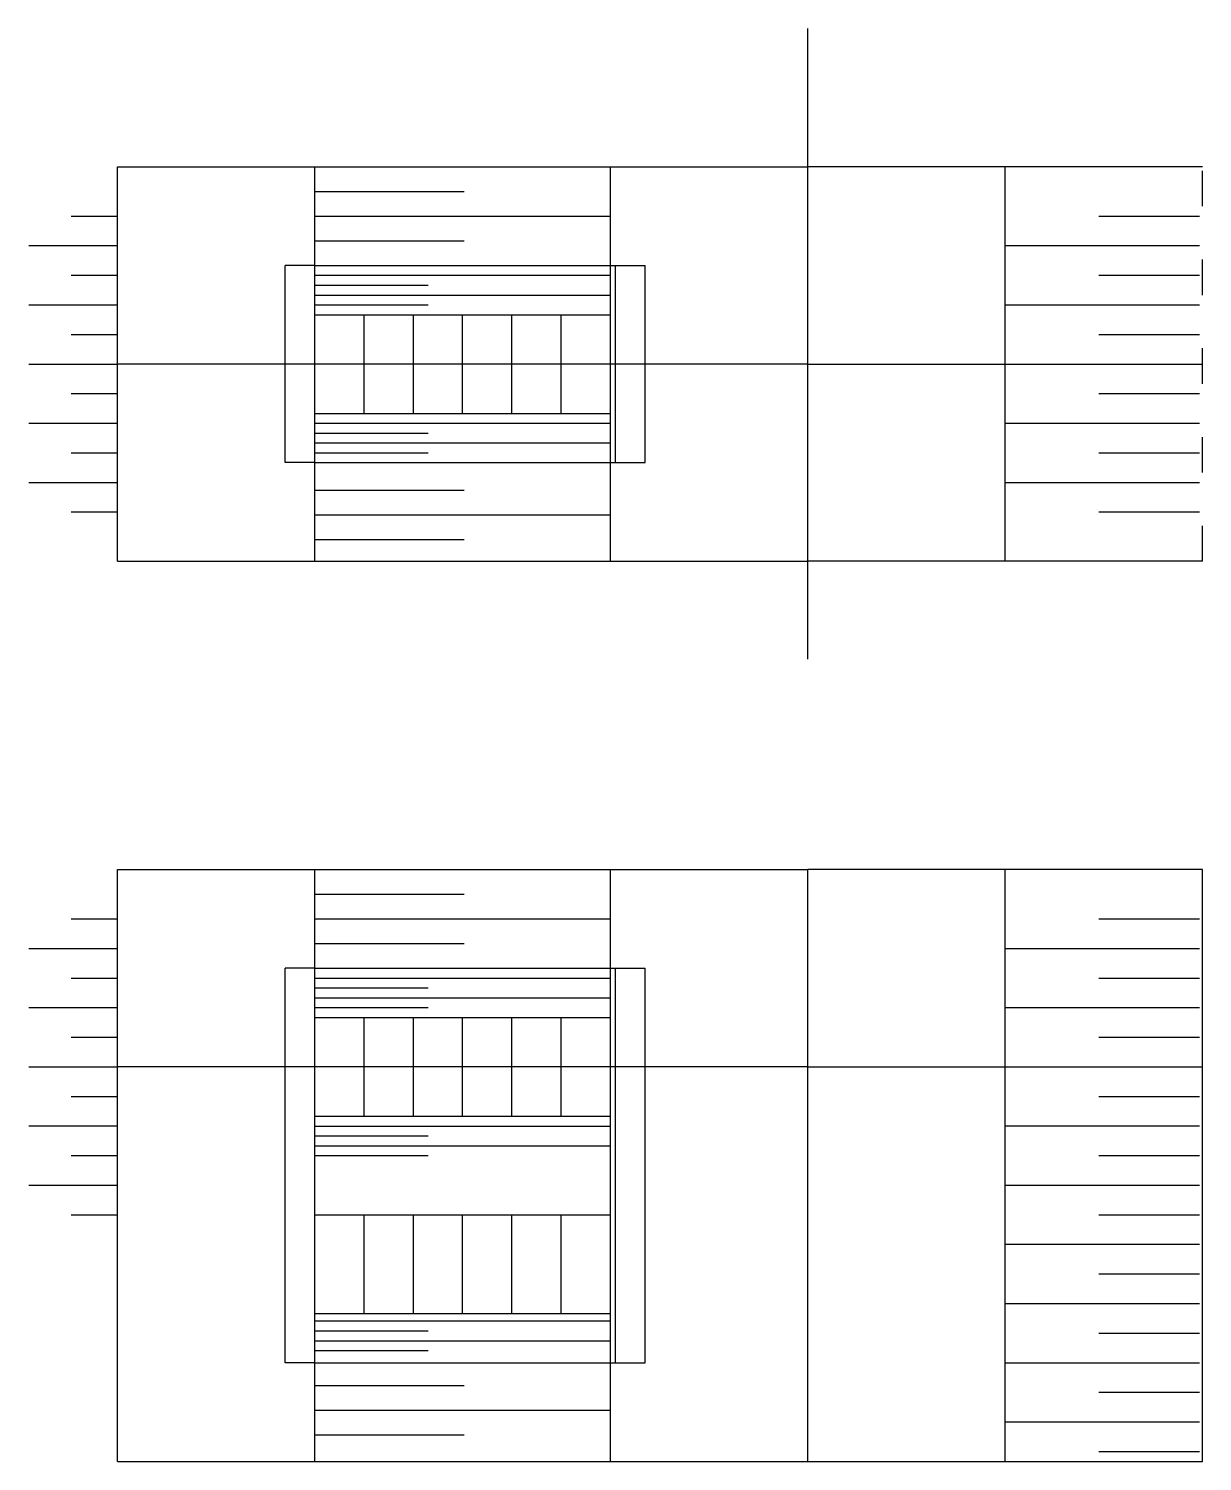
# Model space of a CAD drawing. Header units: metres. Extents: x 141.6 to 153.5, y 414.9 to 429.4.
import ezdxf

# ---------------------------------------------------------------- set-up
doc = ezdxf.new("R2010")
doc.units = ezdxf.units.M
doc.linetypes.add('ACAD_ISO03W100', pattern=[30, 12, -18])
doc.linetypes.add('ACAD_ISO05W100', pattern=[33, 24, -3, 0, -3, 0, -3])

msp = doc.modelspace()

# ---------------------------------------------------------------- linework, layer by layer
at = {"color": 4}
for points in [[(149.482, 423.029), (149.482, 429.423)], [(142.482, 424.022), (142.482, 428.022)], [(144.982, 425.522), (144.982, 426.522)], [(145.482, 425.522), (145.482, 426.522)], [(145.982, 425.522), (145.982, 426.522)], [(146.482, 425.522), (146.482, 426.522)], [(146.982, 425.522), (146.982, 426.522)], [(142.482, 414.896), (142.482, 420.896)], [(149.482, 414.896), (149.482, 420.896)], [(153.482, 414.896), (153.482, 420.896)], [(144.982, 418.396), (144.982, 419.396)], [(145.482, 418.396), (145.482, 419.396)], [(145.982, 418.396), (145.982, 419.396)], [(146.482, 418.396), (146.482, 419.396)], [(146.982, 418.396), (146.982, 419.396)], [(144.982, 416.396), (144.982, 417.396)], [(145.482, 416.396), (145.482, 417.396)], [(145.982, 416.396), (145.982, 417.396)], [(146.482, 416.396), (146.482, 417.396)], [(146.982, 416.396), (146.982, 417.396)]]:
    msp.add_lwpolyline(points, dxfattribs=at)
at = {"color": 5, "linetype": 'ACAD_ISO05W100'}
for points in [[(142.482, 428.022), (149.482, 428.022)], [(153.482, 428.022), (149.482, 428.022)], [(142.482, 424.022), (149.482, 424.022)], [(153.482, 424.022), (149.482, 424.022)], [(142.482, 420.896), (149.482, 420.896)], [(153.482, 420.896), (149.482, 420.896)], [(142.482, 414.896), (153.482, 414.896)]]:
    msp.add_lwpolyline(points, dxfattribs=at)
at = {"color": 3}
for points in [[(144.482, 424.022), (144.482, 428.022)], [(147.482, 424.022), (147.482, 428.022)], [(151.482, 424.022), (151.482, 428.022)], [(144.182, 425.022), (144.182, 427.022)], [(144.482, 427.022), (144.182, 427.022)], [(144.482, 427.022), (147.482, 427.022)], [(147.482, 427.022), (147.832, 427.022)], [(147.832, 425.022), (147.832, 427.022)], [(144.482, 426.522), (147.482, 426.522)], [(144.482, 425.522), (147.482, 425.522)], [(144.482, 425.022), (144.182, 425.022)], [(144.482, 425.022), (147.482, 425.022)], [(147.482, 425.022), (147.832, 425.022)], [(144.482, 414.896), (144.482, 420.896)], [(147.482, 419.896), (147.482, 420.896)], [(151.482, 414.896), (151.482, 420.896)], [(144.482, 419.896), (144.182, 419.896)], [(144.182, 415.896), (144.182, 419.896)], [(144.482, 419.896), (147.482, 419.896)], [(147.482, 419.896), (147.832, 419.896)], [(147.482, 414.896), (147.482, 419.896)], [(147.832, 415.896), (147.832, 419.896)], [(144.482, 419.396), (147.482, 419.396)], [(144.482, 418.396), (147.482, 418.396)], [(144.482, 417.396), (147.482, 417.396)], [(144.482, 416.396), (147.482, 416.396)], [(144.482, 415.896), (144.182, 415.896)], [(144.482, 415.896), (147.482, 415.896)], [(147.482, 415.896), (147.832, 415.896)]]:
    msp.add_lwpolyline(points, dxfattribs=at)
at = {"linetype": 'ACAD_ISO03W100', "ltscale": 0.03}
msp.add_lwpolyline([(153.482, 424.022), (153.482, 428.022)], dxfattribs=at)
at = {"color": 2}
for points in [[(144.482, 427.772), (145.996, 427.772)], [(144.482, 427.272), (145.996, 427.272)], [(144.482, 426.822), (145.632, 426.822)], [(144.482, 426.622), (145.632, 426.622)], [(144.482, 425.322), (145.632, 425.322)], [(144.482, 425.122), (145.632, 425.122)], [(144.482, 424.744), (145.996, 424.744)], [(144.482, 424.244), (145.996, 424.244)], [(144.482, 420.646), (145.996, 420.646)], [(144.482, 420.146), (145.996, 420.146)], [(144.482, 419.696), (145.632, 419.696)], [(144.482, 419.496), (145.632, 419.496)], [(144.482, 418.196), (145.632, 418.196)], [(144.482, 417.996), (145.632, 417.996)], [(144.482, 416.219), (145.632, 416.219)], [(144.482, 416.019), (145.632, 416.019)], [(144.482, 415.666), (145.996, 415.666)], [(144.482, 415.166), (145.996, 415.166)]]:
    msp.add_lwpolyline(points, dxfattribs=at)
at = {"color": 1}
for points in [[(144.482, 427.522), (147.482, 427.522)], [(144.482, 426.922), (147.482, 426.922)], [(144.482, 426.722), (147.482, 426.722)], [(144.482, 425.422), (147.482, 425.422)], [(144.482, 425.222), (147.482, 425.222)], [(144.482, 424.494), (147.482, 424.494)], [(144.482, 420.396), (147.482, 420.396)], [(144.482, 419.796), (147.482, 419.796)], [(144.482, 419.596), (147.482, 419.596)], [(144.482, 418.296), (147.482, 418.296)], [(144.482, 418.096), (147.482, 418.096)], [(144.482, 416.319), (147.482, 416.319)], [(144.482, 416.119), (147.482, 416.119)], [(144.482, 415.416), (147.482, 415.416)]]:
    msp.add_lwpolyline(points, dxfattribs=at)
at = {"color": 2, "ltscale": 0.03}
for points in [[(142.482, 427.519), (142.014, 427.519)], [(153.452, 427.519), (152.432, 427.519)], [(142.482, 426.919), (142.014, 426.919)], [(153.452, 426.919), (152.432, 426.919)], [(142.482, 426.319), (142.014, 426.319)], [(153.452, 426.319), (152.432, 426.319)], [(142.482, 425.719), (142.014, 425.719)], [(153.452, 425.719), (152.432, 425.719)], [(142.482, 425.119), (142.014, 425.119)], [(153.452, 425.119), (152.432, 425.119)], [(142.482, 424.519), (142.014, 424.519)], [(153.452, 424.519), (152.432, 424.519)], [(142.482, 420.393), (142.014, 420.393)], [(153.452, 420.393), (152.432, 420.393)], [(142.482, 419.793), (142.014, 419.793)], [(153.452, 419.793), (152.432, 419.793)], [(142.482, 419.193), (142.014, 419.193)], [(153.452, 419.193), (152.432, 419.193)], [(142.482, 418.593), (142.014, 418.593)], [(153.452, 418.593), (152.432, 418.593)], [(142.482, 417.993), (142.014, 417.993)], [(153.452, 417.993), (152.432, 417.993)], [(142.482, 417.393), (142.014, 417.393)], [(153.452, 417.393), (152.432, 417.393)], [(153.452, 416.793), (152.432, 416.793)], [(153.452, 416.193), (152.432, 416.193)], [(153.452, 415.593), (152.432, 415.593)], [(153.452, 414.993), (152.432, 414.993)]]:
    msp.add_lwpolyline(points, dxfattribs=at)
at = {"color": 1, "ltscale": 0.03}
for points in [[(142.482, 427.219), (141.582, 427.219)], [(153.452, 427.219), (151.482, 427.219)], [(142.482, 426.619), (141.582, 426.619)], [(153.452, 426.619), (151.482, 426.619)], [(142.482, 426.019), (141.582, 426.019)], [(153.452, 426.019), (151.482, 426.019)], [(142.482, 425.419), (141.582, 425.419)], [(153.452, 425.419), (151.482, 425.419)], [(142.482, 424.819), (141.582, 424.819)], [(153.452, 424.819), (151.482, 424.819)], [(142.482, 420.093), (141.582, 420.093)], [(153.452, 420.093), (151.482, 420.093)], [(142.482, 419.493), (141.582, 419.493)], [(153.452, 419.493), (151.482, 419.493)], [(142.482, 418.893), (141.582, 418.893)], [(153.452, 418.893), (151.482, 418.893)], [(142.482, 418.293), (141.582, 418.293)], [(153.452, 418.293), (151.482, 418.293)], [(142.482, 417.693), (141.582, 417.693)], [(153.452, 417.693), (151.482, 417.693)], [(153.452, 417.093), (151.482, 417.093)], [(153.452, 416.493), (151.482, 416.493)], [(153.452, 415.893), (151.482, 415.893)], [(153.452, 415.293), (151.482, 415.293)]]:
    msp.add_lwpolyline(points, dxfattribs=at)
at = {"color": 2, "linetype": 'ACAD_ISO03W100'}
for points in [[(147.532, 425.022), (147.532, 427.022)], [(147.532, 415.896), (147.532, 419.896)]]:
    msp.add_lwpolyline(points, dxfattribs=at)
at = {"color": 6, "linetype": 'ACAD_ISO05W100'}
for points in [[(149.482, 426.022), (142.482, 426.022)], [(149.482, 426.022), (153.482, 426.022)], [(149.482, 418.896), (142.482, 418.896)], [(149.482, 418.896), (153.482, 418.896)]]:
    msp.add_lwpolyline(points, dxfattribs=at)
msp.add_lwpolyline([(144.482, 424.022), (147.482, 424.022)])

doc.saveas('drawing.dxf')
